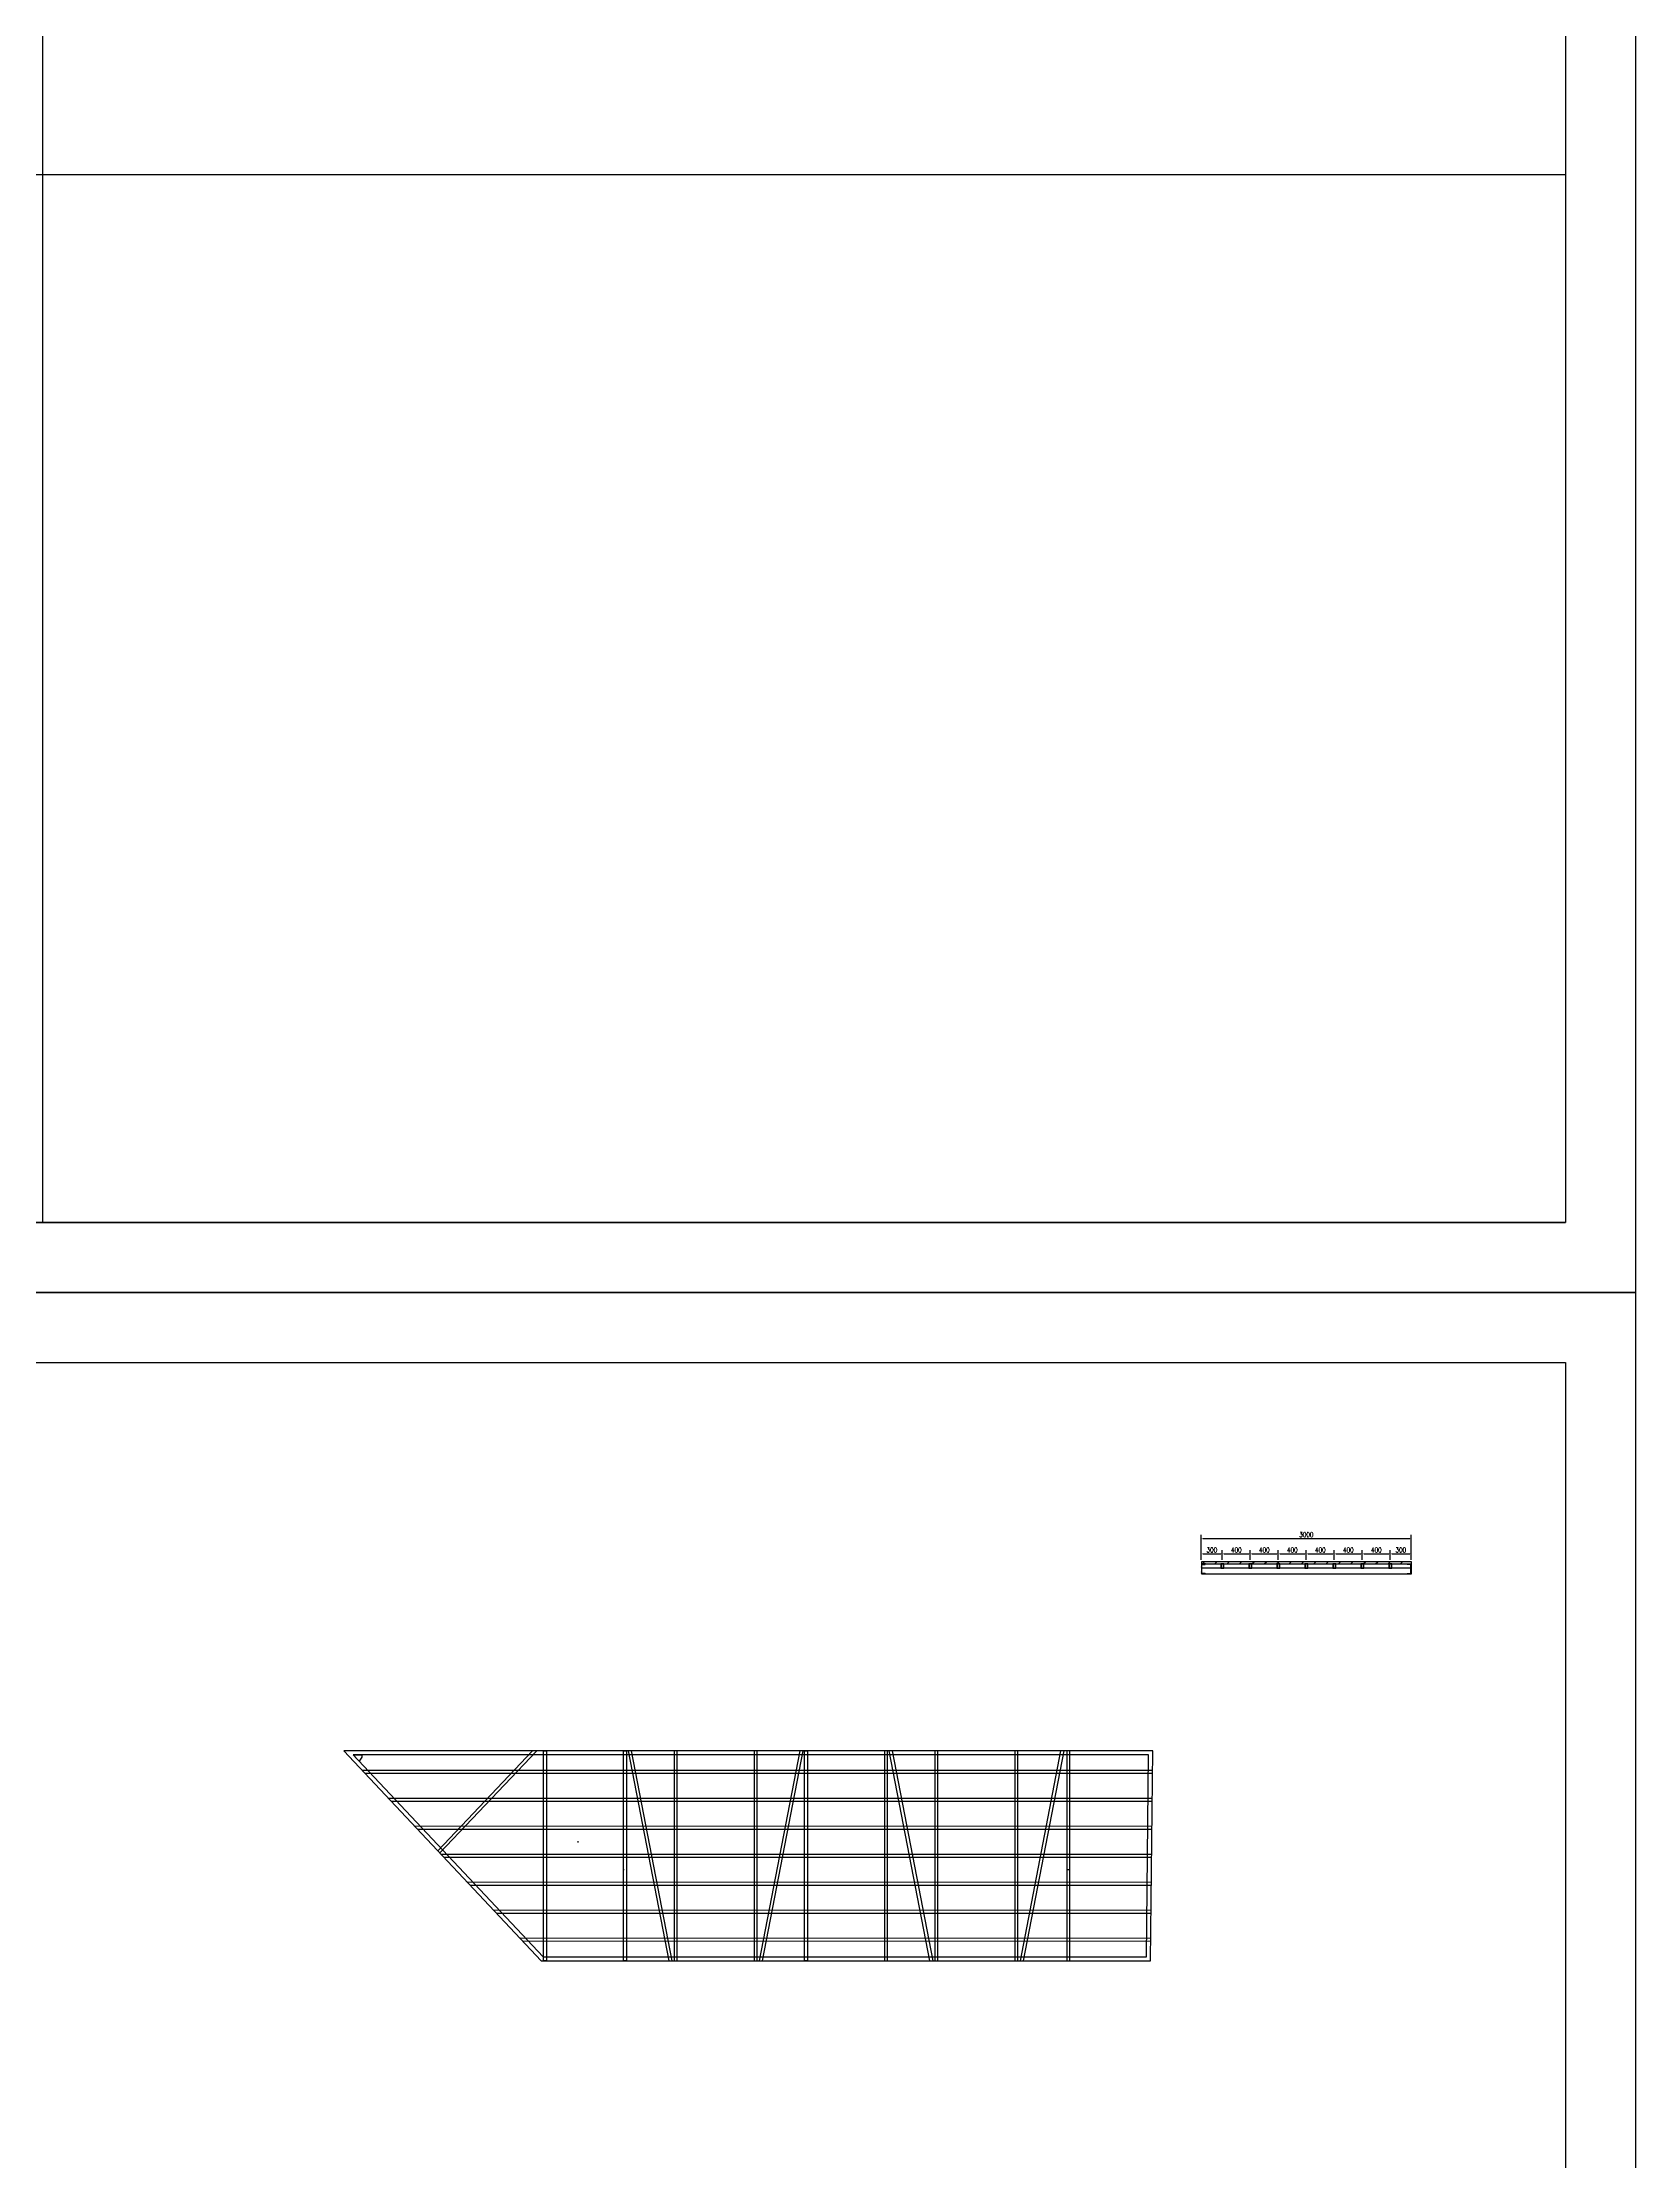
# Model space of a CAD drawing. Extents: x 10241 to 1500931, y -537358 to 142253.
# Drawn here: x 1349729 to 1372490, y -10798 to 19480 of the extents above; entities that cross this region are included whole.
import ezdxf

# ---------------------------------------------------------------- set-up
doc = ezdxf.new("R2010")
doc.units = 0
doc.header["$LTSCALE"] = 1000
doc.header["$MEASUREMENT"] = 0
for name, color, linetype in [('14#槽钢', 3, 'Continuous'), ('PUB_DIM', 3, 'Continuous'), ('W-STEEL_FRAME钢架', 3, 'Continuous'), ('W-STEEL_KEEL钢龙骨', 5, 'Continuous'), ('W-WOOD_FLOOR木地板', 30, 'Continuous'), ('特殊段命名', 221, 'Continuous'), ('钢架', 90, 'Continuous')]:
    doc.layers.add(name, color=color, linetype=linetype)
doc.styles.add('STANDARD_T3', font='simplex.shx', dxfattribs={"width": 0.7, "bigfont": 'gbcbig.shx'})
doc.dimstyles.new('W&&20', dxfattribs={"dimtxt": 70, "dimasz": 20, "dimexe": 50, "dimexo": 60, "dimgap": 20, "dimtad": 1, "dimdec": 0, "dimzin": 0, "dimdsep": 46, "dimtxsty": 'STANDARD_T3', "dimcen": 0.09, "dimclrd": 1, "dimclre": 1, "dimclrt": 7, "dimazin": 2, "dimtfac": 1, "dimtdec": 0, "dimtix": 1, "dimtmove": 2, "dimatfit": 3, "dimfxl": 100, "dimtolj": 1, "dimtzin": 0, "dimarcsym": 0})

# ---------------------------------------------------------------- blocks, each defined once
blk = doc.blocks.new('*U400')
at = {"layer": '14#槽钢'}
blk.add_lwpolyline([(0, 29946), (0, -29946)], dxfattribs=at)
blk = doc.blocks.new('*U401')
at = {"layer": '14#槽钢', "color": 0, "linetype": 'ByBlock', "lineweight": -2, "transparency": 16777216}
for p in [(65285, 0), (87047, 0)]:
    blk.add_blockref('*U400', p, dxfattribs=at)
blk = doc.blocks.new('14a槽钢')
at = {"layer": '钢架'}
h = blk.add_hatch(dxfattribs=at)
h.set_pattern_fill('STEEL', color=4, scale=10)
h.set_pattern_definition([(50.389312, (-1352470.2, 1293523.579), (-9.2899201, 11.2253202), []), (50.389312, (-1352470.2, 1293531.516), (-9.2899201, 11.2253202), [])])
edge = h.paths.add_edge_path()
edge.add_ellipse((-1332250, 1115678), major_axis=(-3.26, 5.03), ratio=0.900468, start_angle=55.3931, end_angle=130.6069)
edge.add_line((-1332252, 1115673), (-1332208, 1115673))
edge.add_ellipse((-1332208, 1115667), major_axis=(0, 6), ratio=0.827586, start_angle=270, end_angle=360, ccw=False)
edge.add_line((-1332203, 1115667), (-1332203, 1115551))
edge.add_ellipse((-1332208, 1115551), major_axis=(0, 6), ratio=0.827586, start_angle=180, end_angle=270, ccw=False)
edge.add_line((-1332208, 1115545), (-1332251, 1115545))
edge.add_ellipse((-1332250, 1115540), major_axis=(3.82, 3.82), ratio=1, start_angle=49.2445, end_angle=141.5341)
edge.add_line((-1332256, 1115539), (-1332198, 1115539))
edge.add_line((-1332198, 1115539), (-1332198, 1115679))
edge.add_line((-1332198, 1115679), (-1332256, 1115679))
for p, q in [((-1332256, 1115679, 0), (-1332198, 1115679, 0)), ((-1332198, 1115539, 0), (-1332256, 1115539, 0)), ((-1332208, 1115673, 0), (-1332251, 1115673, 0)), ((-1332251, 1115545, 0), (-1332208, 1115545, 0)), ((-1332246, 1115679, 0), (-1332246, 1115679, 0)), ((-1332246, 1115539, 0), (-1332246, 1115539, 0)), ((-1332203, 1115551, 0), (-1332203, 1115667, 0)), ((-1332198, 1115679, 0), (-1332198, 1115539, 0))]:
    blk.add_line(p, q, dxfattribs=at)
for centre, start_param, end_param in [((-1332251, 1115679, 0), 1.570796, 3.141593), ((-1332251, 1115539, 0), 0, 1.570796), ((-1332208, 1115667, 0), 4.712389, 6.283185), ((-1332208, 1115667, 0), 4.712389, 6.283185), ((-1332208, 1115551, 0), 3.141593, 4.712389)]:
    blk.add_ellipse(centre, major_axis=(0, 6), ratio=0.827586, start_param=start_param, end_param=end_param, dxfattribs=at)
blk = doc.blocks.new('*D780')
at = {"color": 1, "lineweight": -2, "transparency": 16777216}
for p, q in [((1366286, -2169), (1366286, -1845)), ((1366306, -1895), (1369266, -1895)), ((1369286, -2169), (1369286, -1845))]:
    blk.add_line(p, q, dxfattribs=at)
at = {"color": 1, "transparency": 16777216}
for points in [[(1366306, -1892), (1366306, -1899), (1366286, -1895)], [(1369266, -1892), (1369266, -1899), (1369286, -1895)]]:
    blk.add_solid(points, dxfattribs=at)
at = {"layer": 'Defpoints', "color": 0, "transparency": 16777216}
for p in [(1369286, -1895), (1366286, -2229), (1369286, -2229)]:
    blk.add_point(p, dxfattribs=at)
at = {"color": 7, "transparency": 16777216, "insert": (1367786, -1840), "char_height": 70, "attachment_point": 5, "style": 'STANDARD_T3'}
blk.add_mtext('\\A1;3000', dxfattribs=at)
blk = doc.blocks.new('ganglonggu')
at = {"layer": 'W-STEEL_KEEL钢龙骨'}
for points in [[(-1338169, 1115605), (-1338129, 1115605), (-1338129, 1115665), (-1338169, 1115665)], [(-1338166, 1115608), (-1338132, 1115608), (-1338132, 1115662), (-1338166, 1115662)]]:
    blk.add_lwpolyline(points, close=True, dxfattribs=at)
blk = doc.blocks.new('*U778')
blk.add_blockref('ganglonggu', (1338149, -1115635))
blk = doc.blocks.new('*U779')
at = {"layer": 'W-STEEL_KEEL钢龙骨', "color": 0, "linetype": 'ByBlock', "lineweight": -2}
for p in [(0, 0), (400, 0), (800, 0), (1200, 0), (1600, 0), (2000, 0)]:
    blk.add_blockref('*U778', p, dxfattribs=at)
at = {"layer": 'W-STEEL_KEEL钢龙骨', "color": 0, "linetype": 'ByBlock', "lineweight": -2, "transparency": 16777216}
blk.add_blockref('*U778', (2400, 0), dxfattribs=at)
blk = doc.blocks.new('*D781')
at = {"layer": 'Defpoints', "color": 0, "transparency": 16777216}
for p in [(1366586, -2113), (1366286, -2259), (1366586, -2259)]:
    blk.add_point(p, dxfattribs=at)
at = {"layer": 'PUB_DIM', "color": 1, "lineweight": -2, "transparency": 16777216}
for p, q in [((1366286, -2199), (1366286, -2063)), ((1366306, -2113), (1366566, -2113)), ((1366586, -2199), (1366586, -2063))]:
    blk.add_line(p, q, dxfattribs=at)
at = {"layer": 'PUB_DIM', "color": 1, "transparency": 16777216}
for points in [[(1366306, -2109), (1366306, -2116), (1366286, -2113)], [(1366566, -2109), (1366566, -2116), (1366586, -2113)]]:
    blk.add_solid(points, dxfattribs=at)
at = {"layer": 'PUB_DIM', "color": 7, "transparency": 16777216, "insert": (1366436, -2058), "char_height": 70, "attachment_point": 5, "style": 'STANDARD_T3'}
blk.add_mtext('\\A1;300', dxfattribs=at)
blk = doc.blocks.new('*D782')
at = {"layer": 'Defpoints', "color": 0, "transparency": 16777216}
for p in [(1366986, -2113), (1366586, -2259), (1366986, -2259)]:
    blk.add_point(p, dxfattribs=at)
at = {"layer": 'PUB_DIM', "color": 1, "lineweight": -2, "transparency": 16777216}
for p, q in [((1366586, -2199), (1366586, -2063)), ((1366606, -2113), (1366966, -2113)), ((1366986, -2199), (1366986, -2063))]:
    blk.add_line(p, q, dxfattribs=at)
at = {"layer": 'PUB_DIM', "color": 1, "transparency": 16777216}
for points in [[(1366606, -2109), (1366606, -2116), (1366586, -2113)], [(1366966, -2109), (1366966, -2116), (1366986, -2113)]]:
    blk.add_solid(points, dxfattribs=at)
at = {"layer": 'PUB_DIM', "color": 7, "transparency": 16777216, "insert": (1366786, -2058), "char_height": 70, "attachment_point": 5, "style": 'STANDARD_T3'}
blk.add_mtext('\\A1;400', dxfattribs=at)
blk = doc.blocks.new('*D783')
at = {"layer": 'Defpoints', "color": 0, "transparency": 16777216}
for p in [(1367386, -2113), (1366986, -2259), (1367386, -2262)]:
    blk.add_point(p, dxfattribs=at)
at = {"layer": 'PUB_DIM', "color": 1, "lineweight": -2, "transparency": 16777216}
for p, q in [((1366986, -2199), (1366986, -2063)), ((1367006, -2113), (1367366, -2113)), ((1367386, -2202), (1367386, -2063))]:
    blk.add_line(p, q, dxfattribs=at)
at = {"layer": 'PUB_DIM', "color": 1, "transparency": 16777216}
for points in [[(1367006, -2109), (1367006, -2116), (1366986, -2113)], [(1367366, -2109), (1367366, -2116), (1367386, -2113)]]:
    blk.add_solid(points, dxfattribs=at)
at = {"layer": 'PUB_DIM', "color": 7, "transparency": 16777216, "insert": (1367186, -2058), "char_height": 70, "attachment_point": 5, "style": 'STANDARD_T3'}
blk.add_mtext('\\A1;400', dxfattribs=at)
blk = doc.blocks.new('*D784')
at = {"layer": 'Defpoints', "color": 0, "transparency": 16777216}
for p in [(1367786, -2113), (1367386, -2262), (1367786, -2259)]:
    blk.add_point(p, dxfattribs=at)
at = {"layer": 'PUB_DIM', "color": 1, "lineweight": -2, "transparency": 16777216}
for p, q in [((1367386, -2202), (1367386, -2063)), ((1367406, -2113), (1367766, -2113)), ((1367786, -2199), (1367786, -2063))]:
    blk.add_line(p, q, dxfattribs=at)
at = {"layer": 'PUB_DIM', "color": 1, "transparency": 16777216}
for points in [[(1367406, -2109), (1367406, -2116), (1367386, -2113)], [(1367766, -2109), (1367766, -2116), (1367786, -2113)]]:
    blk.add_solid(points, dxfattribs=at)
at = {"layer": 'PUB_DIM', "color": 7, "transparency": 16777216, "insert": (1367586, -2058), "char_height": 70, "attachment_point": 5, "style": 'STANDARD_T3'}
blk.add_mtext('\\A1;400', dxfattribs=at)
blk = doc.blocks.new('*D785')
at = {"layer": 'Defpoints', "color": 0, "transparency": 16777216}
for p in [(1368186, -2113), (1367786, -2259), (1368186, -2259)]:
    blk.add_point(p, dxfattribs=at)
at = {"layer": 'PUB_DIM', "color": 1, "lineweight": -2, "transparency": 16777216}
for p, q in [((1367786, -2199), (1367786, -2063)), ((1367806, -2113), (1368166, -2113)), ((1368186, -2199), (1368186, -2063))]:
    blk.add_line(p, q, dxfattribs=at)
at = {"layer": 'PUB_DIM', "color": 1, "transparency": 16777216}
for points in [[(1367806, -2109), (1367806, -2116), (1367786, -2113)], [(1368166, -2109), (1368166, -2116), (1368186, -2113)]]:
    blk.add_solid(points, dxfattribs=at)
at = {"layer": 'PUB_DIM', "color": 7, "transparency": 16777216, "insert": (1367986, -2058), "char_height": 70, "attachment_point": 5, "style": 'STANDARD_T3'}
blk.add_mtext('\\A1;400', dxfattribs=at)
blk = doc.blocks.new('*D786')
at = {"layer": 'Defpoints', "color": 0, "transparency": 16777216}
for p in [(1368586, -2113), (1368186, -2259), (1368586, -2259)]:
    blk.add_point(p, dxfattribs=at)
at = {"layer": 'PUB_DIM', "color": 1, "lineweight": -2, "transparency": 16777216}
for p, q in [((1368186, -2199), (1368186, -2063)), ((1368206, -2113), (1368566, -2113)), ((1368586, -2199), (1368586, -2063))]:
    blk.add_line(p, q, dxfattribs=at)
at = {"layer": 'PUB_DIM', "color": 1, "transparency": 16777216}
for points in [[(1368206, -2109), (1368206, -2116), (1368186, -2113)], [(1368566, -2109), (1368566, -2116), (1368586, -2113)]]:
    blk.add_solid(points, dxfattribs=at)
at = {"layer": 'PUB_DIM', "color": 7, "transparency": 16777216, "insert": (1368386, -2058), "char_height": 70, "attachment_point": 5, "style": 'STANDARD_T3'}
blk.add_mtext('\\A1;400', dxfattribs=at)
blk = doc.blocks.new('*D787')
at = {"layer": 'Defpoints', "color": 0, "transparency": 16777216}
for p in [(1368986, -2113), (1368586, -2259), (1368986, -2259)]:
    blk.add_point(p, dxfattribs=at)
at = {"layer": 'PUB_DIM', "color": 1, "lineweight": -2, "transparency": 16777216}
for p, q in [((1368586, -2199), (1368586, -2063)), ((1368606, -2113), (1368966, -2113)), ((1368986, -2199), (1368986, -2063))]:
    blk.add_line(p, q, dxfattribs=at)
at = {"layer": 'PUB_DIM', "color": 1, "transparency": 16777216}
for points in [[(1368606, -2109), (1368606, -2116), (1368586, -2113)], [(1368966, -2109), (1368966, -2116), (1368986, -2113)]]:
    blk.add_solid(points, dxfattribs=at)
at = {"layer": 'PUB_DIM', "color": 7, "transparency": 16777216, "insert": (1368786, -2058), "char_height": 70, "attachment_point": 5, "style": 'STANDARD_T3'}
blk.add_mtext('\\A1;400', dxfattribs=at)
blk = doc.blocks.new('*D788')
at = {"layer": 'Defpoints', "color": 0, "transparency": 16777216}
for p in [(1369286, -2113), (1368986, -2259), (1369286, -2259)]:
    blk.add_point(p, dxfattribs=at)
at = {"layer": 'PUB_DIM', "color": 1, "lineweight": -2, "transparency": 16777216}
for p, q in [((1368986, -2199), (1368986, -2063)), ((1369006, -2113), (1369266, -2113)), ((1369286, -2199), (1369286, -2063))]:
    blk.add_line(p, q, dxfattribs=at)
at = {"layer": 'PUB_DIM', "color": 1, "transparency": 16777216}
for points in [[(1369006, -2109), (1369006, -2116), (1368986, -2113)], [(1369266, -2109), (1369266, -2116), (1369286, -2113)]]:
    blk.add_solid(points, dxfattribs=at)
at = {"layer": 'PUB_DIM', "color": 7, "transparency": 16777216, "insert": (1369136, -2058), "char_height": 70, "attachment_point": 5, "style": 'STANDARD_T3'}
blk.add_mtext('\\A1;300', dxfattribs=at)

msp = doc.modelspace()

# ---------------------------------------------------------------- hatches: boundary and pattern name
at = {"layer": 'W-WOOD_FLOOR木地板'}
h = msp.add_hatch(dxfattribs=at)
h.set_pattern_fill('木板', color=256, scale=100)
h.set_pattern_definition([(0, (2912642.8, -1137089.87), (0, 125), []), (45, (2912642.8, -1137089.87), (-88.388348, 88.388348), [])])
h.paths.add_polyline_path([(1369286.3, -2229), (1366286.3, -2229), (1366286.3, -2259), (1369286.3, -2259)])

# ---------------------------------------------------------------- linework, layer by layer
at = {"layer": '14#槽钢'}
for points in [[(1283443.8, 63511.5), (1372490.4, 63511.5), (1372490.4, 1620.5), (1283443.8, 1620.5)], [(1284443.8, 62511.5), (1371490.4, 62511.5), (1371490.4, 2620.5), (1284443.8, 2620.5)]]:
    msp.add_lwpolyline(points, close=True, dxfattribs=at)
for points in [[(1284443.8, 17593.3), (1371490.4, 17593.3)], [(1284443.8, 2620.5), (1371490.4, 2620.5)], [(1358097.2, -4928.1), (1358678.1, -7928.2)], [(1358141, -4928.1), (1358721.9, -7928.2)], [(1360550.4, -4928.1), (1359969.5, -7928.2)], [(1360594.2, -4928.1), (1360013.3, -7928.2)], [(1361823.2, -4928.1), (1362404.1, -7928.2)], [(1361867, -4928.1), (1362447.9, -7928.2)], [(1364276.4, -4928.1), (1363695.5, -7928.2)], [(1364320.2, -4928.1), (1363739.3, -7928.2)]]:
    msp.add_lwpolyline(points, dxfattribs=at)
at = {"layer": 'PUB_DIM'}
for p, q in [((1357371.7, -6228.1), (1357385.7, -6228.1)), ((1357378.7, -6221.1), (1357378.7, -6235.1)), ((1358022.1, -6628.1), (1358036.1, -6628.1)), ((1358029.1, -6621.1), (1358029.1, -6635.1)), ((1364395.2, -6628.1), (1364381.2, -6628.1)), ((1364388.2, -6621.1), (1364388.2, -6635.1))]:
    msp.add_line(p, q, dxfattribs=at)
at = {"layer": 'W-STEEL_FRAME钢架'}
for points in [[(1366286.3, -2399), (1369286.3, -2399), (1369286.3, -2319), (1366286.3, -2319)], [(1356888.5, -4928.1), (1356931.5, -4928.1), (1356931.5, -7928.1), (1356888.5, -7928.1)], [(1358031.5, -4928.1), (1358074.5, -4928.1), (1358074.5, -7928.1), (1358031.5, -7928.1)], [(1358795.7, -4928.1), (1358752.7, -4928.1), (1358752.7, -7928.1), (1358795.7, -7928.1)], [(1359938.7, -4928.1), (1359895.7, -4928.1), (1359895.7, -7928.1), (1359938.7, -7928.1)], [(1360615.7, -4928.1), (1360658.7, -4928.1), (1360658.7, -7928.1), (1360615.7, -7928.1)], [(1361801.7, -4928.1), (1361758.7, -4928.1), (1361758.7, -7928.1), (1361801.7, -7928.1)], [(1362521.7, -4928.1), (1362478.7, -4928.1), (1362478.7, -7928.1), (1362521.7, -7928.1)], [(1363664.7, -4928.1), (1363621.7, -4928.1), (1363621.7, -7928.1), (1363664.7, -7928.1)], [(1364407.4, -4928.1), (1364364.4, -4928.1), (1364364.4, -7928.1), (1364407.4, -7928.1)]]:
    msp.add_lwpolyline(points, close=True, dxfattribs=at)
at = {"layer": 'W-STEEL_FRAME钢架', "color": 1}
msp.add_lwpolyline([(1354255.2, -5075.8), (1354226.4, -5046.8), (1354170.9, -4986.1), (1354294.3, -4986.1), (1354293.7, -5018.6)], close=True, dxfattribs=at)
at = {"layer": 'W-STEEL_KEEL钢龙骨'}
for p, q in [((1365588.8, -5210.1), (1354301.9, -5210.2)), ((1354339.5, -5250.2), (1365588.4, -5250.1)), ((1365584.7, -5610.1), (1354677.7, -5610.2)), ((1354715.3, -5650.2), (1365584.3, -5650.1)), ((1365580.8, -6008.6), (1355050.7, -6007.1)), ((1355088.3, -6047.1), (1365580.4, -6048.6)), ((1365576.8, -6407.9), (1355427.3, -6407.9)), ((1355464.9, -6447.9), (1365576.4, -6447.9)), ((1365572.8, -6808), (1355801.5, -6806.1)), ((1355839.1, -6846.1), (1365572.4, -6848)), ((1365568.8, -7207.6), (1356179.7, -7208.5)), ((1356217.3, -7248.5), (1365568.4, -7247.6)), ((1365564.7, -7608.7), (1356552.4, -7605.1)), ((1356590, -7645.2), (1365564.3, -7648.7))]:
    msp.add_line(p, q, dxfattribs=at)
at = {"layer": 'W-WOOD_FLOOR木地板'}
msp.add_lwpolyline([(1366286.3, -2259), (1369286.3, -2259), (1369286.3, -2229), (1366286.3, -2229)], close=True, dxfattribs=at)
at = {"layer": '特殊段命名'}
for points in [[(1283443.8, 1620.5), (1372490.4, 1620.5), (1372490.4, -88861.8), (1283443.8, -88861.8)], [(1284443.8, 620.5), (1371490.4, 620.5), (1371490.4, -87216.1), (1284443.8, -87216.1)]]:
    msp.add_lwpolyline(points, close=True, dxfattribs=at)
at = {"layer": '钢架'}
for points in [[(1354036.8, -4928.1), (1356855.9, -7928.1), (1365561.5, -7928.1), (1365591.6, -4928.1)], [(1354170.9, -4986.1), (1356881, -7870.1), (1365504.1, -7870.1), (1365533, -4986.1)]]:
    msp.add_lwpolyline(points, close=True, dxfattribs=at)
for points in [[(1356732.2, -4928.1), (1355379.1, -6356.6)], [(1356791.4, -4928.1), (1355408.6, -6388)]]:
    msp.add_lwpolyline(points, dxfattribs=at)

# ---------------------------------------------------------------- block references
at = {"layer": '14#槽钢'}
msp.add_blockref('*U401', (1284443.8, 32566), dxfattribs=at)
at = {"layer": 'W-STEEL_FRAME钢架', "xscale": -1}
msp.add_blockref('14a槽钢', (34088.5, -1117938, 0), dxfattribs=at)
at = {"layer": 'W-STEEL_FRAME钢架'}
msp.add_blockref('14a槽钢', (2701484.1, -1117938, 0), dxfattribs=at)
at = {"layer": 'W-STEEL_KEEL钢龙骨'}
msp.add_blockref('*U779', (1366586.3, -2289), dxfattribs=at)

# ---------------------------------------------------------------- dimensions: what is measured, and where the dimension line sits
dim = msp.add_linear_dim(base=(1369286.1, -1895.3), p1=(1366286.3, -2229), p2=(1369286.1, -2229), dimstyle='W&&20')
dim.commit()
dim.dimension.update_dxf_attribs({"geometry": '*D780', "text_midpoint": (1367786.2, -1840.3)})
at = {"layer": 'PUB_DIM'}
for base, p1, p2, picture, middle in [((1366586.3, -2112.7), (1366286.3, -2259), (1366586.3, -2259), '*D781', (1366436.3, -2057.7)), ((1366986.3, -2112.7), (1366586.3, -2259), (1366986.3, -2259), '*D782', (1366786.3, -2057.7)), ((1367386.3, -2112.7), (1366986.3, -2259), (1367386.3, -2262), '*D783', (1367186.3, -2057.7)), ((1367786.3, -2112.7), (1367386.3, -2262), (1367786.3, -2259), '*D784', (1367586.3, -2057.7)), ((1368186.3, -2112.7), (1367786.3, -2259), (1368186.3, -2259), '*D785', (1367986.3, -2057.7)), ((1368586.3, -2112.7), (1368186.3, -2259), (1368586.3, -2259), '*D786', (1368386.3, -2057.7)), ((1368986.3, -2112.7), (1368586.3, -2259), (1368986.3, -2259), '*D787', (1368786.3, -2057.7)), ((1369286.3, -2112.7), (1368986.3, -2259), (1369286.3, -2259), '*D788', (1369136.3, -2057.7))]:
    dim = msp.add_linear_dim(base=base, p1=p1, p2=p2, dimstyle='W&&20', dxfattribs=at)
    dim.commit()
    dim.dimension.update_dxf_attribs({"geometry": picture, "text_midpoint": middle})

doc.saveas('drawing.dxf')
